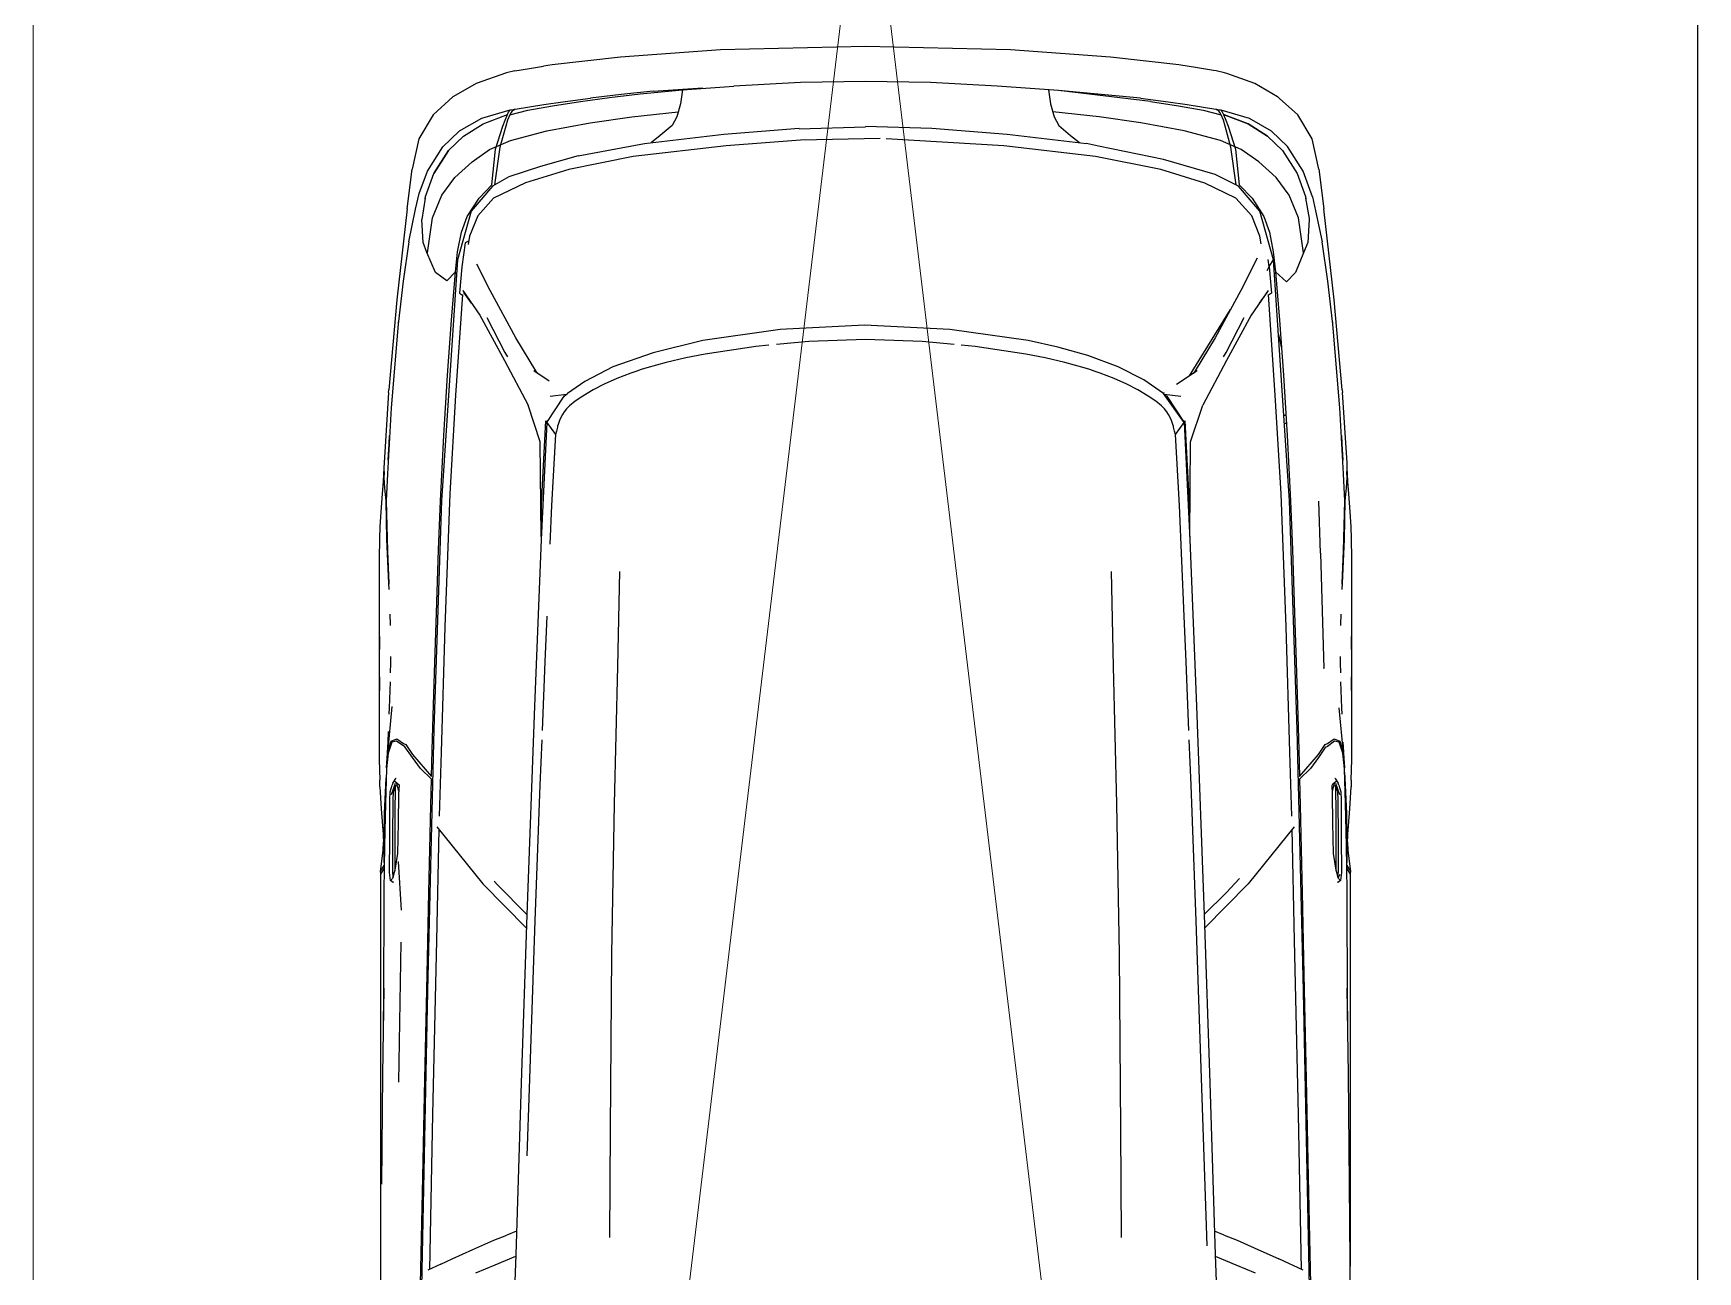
# Model space of a CAD drawing. Header units: millimetres. Extents: x 589 to 1175, y -455 to -172.
# Drawn here: x 966.138 to 969.138, y -366.125 to -363.893 of the extents above; entities that cross this region are included whole.
import ezdxf

# ---------------------------------------------------------------- set-up
doc = ezdxf.new("R2010")
doc.units = ezdxf.units.MM
for name, color, linetype in [('pohled', 4, 'Continuous'), ('stafaz', 252, 'Continuous'), ('ZARIZOVAKY', 251, 'Continuous')]:
    doc.layers.add(name, color=color, linetype=linetype)

# ---------------------------------------------------------------- blocks, each defined once
blk = doc.blocks.new('A$C489625DD')
at = {"linetype": 'Continuous'}
for p, q in [((-3.7707, 0.8116), (-3.9326, 0.797)), ((-3.7707, 0.8116), (-3.7656, 0.8121)), ((-3.6386, 0.8202), (-3.7656, 0.8121)), ((-3.6191, 0.8141), (-3.7379, 0.807)), ((-3.6881, 0.81), (-3.6733, 0.8111)), ((-3.6803, 0.8106), (-3.6807, 0.8104)), ((-3.68, 0.8105), (-3.6796, 0.8106)), ((-3.6733, 0.8111), (-3.6438, 0.8126)), ((-3.6297, 0.8205), (-3.6386, 0.8202)), ((-3.6054, 0.8217), (-3.6299, 0.8205)), ((-3.6171, 0.82), (-3.6297, 0.8205)), ((-3.5706, 0.8163), (-3.6191, 0.8141)), ((-3.6182, 0.82), (-3.6126, 0.8198)), ((-3.6126, 0.8198), (-3.5934, 0.8184)), ((-3.5832, 0.8234), (-3.6054, 0.8217)), ((-3.5934, 0.8184), (-3.5706, 0.8163)), ((-3.5506, 0.8259), (-3.5832, 0.8234)), ((-3.4805, 0.8139), (-3.5706, 0.8163)), ((-3.5705, 0.8163), (-3.5007, 0.8148)), ((-3.5232, 0.8275), (-3.5506, 0.8259)), ((-3.5024, 0.8281), (-3.5232, 0.8275)), ((-3.4658, 0.8287), (-3.5024, 0.8281)), ((-3.5007, 0.8148), (-3.4221, 0.8115)), ((-3.4215, 0.8115), (-3.4805, 0.8139)), ((-3.4168, 0.8287), (-3.4658, 0.8287)), ((-3.4221, 0.8115), (-3.4106, 0.811)), ((-3.42, 0.8114), (-3.4215, 0.8115)), ((-3.3659, 0.8287), (-3.4168, 0.8287)), ((-3.318, 0.8287), (-3.3659, 0.8287)), ((-3.2782, 0.8287), (-3.3258, 0.8285)), ((-3.2781, 0.8287), (-3.318, 0.8287)), ((-3.2285, 0.8285), (-3.2782, 0.8287)), ((-3.2316, 0.8287), (-3.2781, 0.8287)), ((-3.1971, 0.8107), (-3.244, 0.8092)), ((-3.1879, 0.8287), (-3.2316, 0.8287)), ((-3.2285, 0.8285), (-3.2285, 0.8285)), ((-3.1156, 0.814), (-3.1971, 0.8063)), ((-3.1857, 0.8112), (-3.1971, 0.8107)), ((-3.1457, 0.8287), (-3.1879, 0.8287)), ((-3.1039, 0.8287), (-3.1457, 0.8287)), ((-3.1372, 0.8073), (-3.1156, 0.814)), ((-3.1353, 0.8129), (-3.117, 0.8138)), ((-3.1156, 0.8127), (-3.1351, 0.806)), ((-3.0872, 0.8156), (-3.1156, 0.8127)), ((-3.1156, 0.814), (-3.089, 0.8155)), ((-3.0668, 0.8279), (-3.1039, 0.8287)), ((-3.025, 0.8174), (-3.0872, 0.8156)), ((-3.0808, 0.8158), (-3.0707, 0.8163)), ((-3.0707, 0.8163), (-3.0072, 0.819)), ((-3.0668, 0.8279), (-3.055, 0.8275)), ((-3.0149, 0.825), (-3.055, 0.8275)), ((-2.9753, 0.8187), (-3.025, 0.8174)), ((-2.9617, 0.8212), (-3.0149, 0.825)), ((-3.0072, 0.819), (-2.9575, 0.82)), ((-2.9159, 0.8199), (-2.9828, 0.8217)), ((-2.9466, 0.8193), (-2.9753, 0.8187)), ((-2.9552, 0.821), (-2.9661, 0.8215)), ((-2.9645, 0.8099), (-2.9002, 0.8101)), ((-2.9575, 0.82), (-2.9184, 0.8199)), ((-2.9551, 0.821), (-2.9402, 0.8219)), ((-2.911, 0.82), (-2.9466, 0.8193)), ((-2.9402, 0.8219), (-2.9024, 0.8267)), ((-2.9302, 0.8199), (-2.932, 0.8199)), ((-2.9132, 0.82), (-2.9024, 0.8267)), ((-2.8642, 0.8203), (-2.911, 0.82)), ((-2.8972, 0.8267), (-2.9079, 0.82)), ((-2.9024, 0.8267), (-2.8987, 0.8258)), ((-2.9002, 0.8101), (-2.8862, 0.8082)), ((-2.8417, 0.8267), (-2.8972, 0.8267)), ((-2.83, 0.8205), (-2.8642, 0.8203)), ((-2.7842, 0.8267), (-2.8417, 0.8267)), ((-2.7955, 0.8207), (-2.83, 0.8205)), ((-2.7354, 0.8209), (-2.7955, 0.8207)), ((-2.7151, 0.8267), (-2.7842, 0.8267)), ((-2.6894, 0.8213), (-2.7354, 0.8209)), ((-2.5085, 0.8267), (-2.7151, 0.8267)), ((-2.5363, 0.8227), (-2.6919, 0.8207)), ((-2.6119, 0.8218), (-2.6894, 0.8213)), ((-2.3383, 0.8249), (-2.5363, 0.8227)), ((-2.3287, 0.8267), (-2.5085, 0.8267)), ((-2.1297, 0.8267), (-2.3383, 0.8249)), ((-2.1905, 0.8267), (-2.3287, 0.8267)), ((-3.9326, 0.797), (-4.097, 0.7785)), ((-3.9664, 0.7858), (-4.0371, 0.7755)), ((-3.8891, 0.7945), (-3.9664, 0.7858)), ((-3.8928, 0.7941), (-3.8921, 0.7942)), ((-3.8921, 0.7942), (-3.8914, 0.7942)), ((-3.7379, 0.807), (-3.8891, 0.7945)), ((-3.3473, 0.809), (-3.366, 0.8096)), ((-3.3454, 0.809), (-3.3473, 0.809)), ((-3.2899, 0.8081), (-3.2781, 0.808)), ((-3.2781, 0.808), (-3.2604, 0.8086)), ((-3.1971, 0.8063), (-3.1971, 0.8063)), ((-3.1416, 0.7968), (-3.1372, 0.8073)), ((-3.1329, 0.7849), (-3.1416, 0.7968)), ((-3.1351, 0.806), (-3.1373, 0.7976)), ((-3.1373, 0.7976), (-3.1277, 0.7849)), ((-3.1309, 0.781), (-3.1329, 0.7849)), ((-3.113, 0.769), (-3.1309, 0.781)), ((-3.1277, 0.7849), (-3.1255, 0.7811)), ((-3.1255, 0.7811), (-3.1076, 0.7688)), ((-3.0698, 0.7987), (-3.0616, 0.804)), ((-3.0698, 0.7987), (-3.0695, 0.7983)), ((-3.0588, 0.7936), (-3.0651, 0.8008)), ((-3.0473, 0.7939), (-3.0629, 0.7983)), ((-3.0576, 0.8056), (-3.0616, 0.804)), ((-3.0612, 0.7995), (-3.0412, 0.8066)), ((-3.0576, 0.8056), (-3.0455, 0.8088)), ((-3.0528, 0.7998), (-3.0576, 0.7991)), ((-3.0412, 0.7943), (-3.0576, 0.7932)), ((-3.0471, 0.8033), (-3.0563, 0.7993)), ((-3.0091, 0.8004), (-3.0528, 0.7998)), ((-3.0504, 0.8019), (-3.0465, 0.8029)), ((-3.0465, 0.8029), (-3.0314, 0.8039)), ((-3.0455, 0.8088), (-3.0313, 0.8097)), ((-2.9899, 0.7946), (-3.0412, 0.7943)), ((-3.0314, 0.8039), (-2.9645, 0.8041)), ((-3.0313, 0.8097), (-2.9645, 0.8099)), ((-2.9482, 0.8008), (-3.0091, 0.8004)), ((-2.9343, 0.796), (-2.9899, 0.7946)), ((-2.9645, 0.8041), (-2.9002, 0.8043)), ((-2.9202, 0.8009), (-2.9482, 0.8008)), ((-2.9045, 0.8004), (-2.9343, 0.796)), ((-2.9032, 0.8008), (-2.9202, 0.8009)), ((-2.8896, 0.8046), (-2.9045, 0.8004)), ((-2.8921, 0.8039), (-2.9002, 0.8043)), ((-2.8968, 0.8073), (-2.892, 0.804)), ((-2.8862, 0.8082), (-2.8896, 0.8046)), ((-2.8862, 0.8082), (-2.8821, 0.8037)), ((-2.8839, 0.8029), (-2.8821, 0.8037)), ((-2.8821, 0.8037), (-2.8822, 0.8035)), ((-4.2232, 0.7574), (-4.266, 0.7313)), ((-4.1682, 0.7695), (-4.2232, 0.7574)), ((-4.1682, 0.7695), (-4.097, 0.7785)), ((-4.1186, 0.7579), (-4.1649, 0.7414)), ((-4.1186, 0.7579), (-4.0931, 0.7634)), ((-4.0792, 0.7523), (-4.116, 0.7458)), ((-4.0931, 0.7634), (-4.0371, 0.7755)), ((-4.0788, 0.752), (-4.0774, 0.7522)), ((-4.0774, 0.7522), (-4.0362, 0.7495)), ((-3.476, 0.7723), (-3.5697, 0.7695)), ((-3.5694, 0.7695), (-3.5697, 0.7695)), ((-3.476, 0.7723), (-3.2683, 0.7786)), ((-3.2683, 0.7786), (-3.269, 0.7785)), ((-3.0736, 0.7348), (-3.113, 0.769)), ((-3.1076, 0.7688), (-3.088, 0.7544)), ((-3.088, 0.7544), (-3.0684, 0.7348)), ((-2.1526, 0.7525), (-2.6878, 0.7415)), ((-2.528, 0.7467), (-2.3513, 0.7504)), ((-2.3513, 0.7504), (-2.1588, 0.7542)), ((-4.266, 0.7313), (-4.2958, 0.6987)), ((-4.266, 0.7313), (-4.2659, 0.7314)), ((-4.1649, 0.7414), (-4.209, 0.7132)), ((-4.2019, 0.7037), (-4.1606, 0.7304)), ((-4.1606, 0.7304), (-4.1187, 0.7453)), ((-4.1187, 0.7453), (-4.115, 0.7459)), ((-4.0362, 0.7495), (-4.0177, 0.7419)), ((-4.0177, 0.7419), (-3.9817, 0.7272)), ((-3.9817, 0.7272), (-3.9652, 0.7112)), ((-3.1584, 0.7306), (-3.5706, 0.7166)), ((-3.5704, 0.7182), (-3.482, 0.7218)), ((-3.482, 0.7218), (-3.3686, 0.7258)), ((-3.3686, 0.7258), (-3.279, 0.7286)), ((-3.279, 0.7286), (-3.2027, 0.7308)), ((-3.2027, 0.7308), (-3.1217, 0.7333)), ((-2.6878, 0.7415), (-3.1584, 0.7306)), ((-3.1217, 0.7333), (-3.0736, 0.7348)), ((-3.0019, 0.7207), (-3.1171, 0.7172)), ((-3.0684, 0.7348), (-3.0217, 0.736)), ((-3.0217, 0.736), (-2.9426, 0.7378)), ((-2.9824, 0.7247), (-2.8801, 0.6419)), ((-2.7779, 0.7258), (-2.9782, 0.7213)), ((-2.9426, 0.7378), (-2.8648, 0.7395)), ((-2.8648, 0.7395), (-2.7457, 0.7419)), ((-2.8624, 0.7395), (-2.8624, 0.7374)), ((-2.854, 0.7397), (-2.854, 0.7376)), ((-2.854, 0.7376), (-2.854, 0.7397)), ((-2.854, 0.7397), (-2.854, 0.7376)), ((-2.854, 0.7376), (-2.854, 0.7397)), ((-2.8493, 0.7398), (-2.8448, 0.7379)), ((-2.4643, 0.7326), (-2.7779, 0.7258)), ((-2.7492, 0.7418), (-2.6714, 0.7418)), ((-2.6714, 0.7418), (-2.7492, 0.7418)), ((-2.7457, 0.7419), (-2.6888, 0.7431)), ((-2.6888, 0.7431), (-2.528, 0.7467)), ((-2.1849, 0.7383), (-2.4643, 0.7326)), ((-2.1836, 0.7413), (-2.2039, 0.6974)), ((-4.2989, 0.6952), (-4.3224, 0.654)), ((-4.2982, 0.6961), (-4.2989, 0.6952)), ((-4.2958, 0.6987), (-4.2982, 0.6961)), ((-4.209, 0.7132), (-4.2367, 0.6839)), ((-4.2277, 0.6769), (-4.2019, 0.7037)), ((-4.2019, 0.7037), (-4.2277, 0.6769)), ((-4.0192, 0.6874), (-3.9829, 0.6913)), ((-3.5706, 0.7166), (-4.005, 0.6875)), ((-3.9652, 0.7112), (-3.9829, 0.6913)), ((-3.9829, 0.6913), (-3.8961, 0.6987)), ((-3.7611, 0.691), (-3.9425, 0.6785)), ((-3.8961, 0.6987), (-3.7967, 0.7056)), ((-3.854, 0.7008), (-3.8743, 0.6963)), ((-3.8474, 0.7021), (-3.854, 0.7008)), ((-3.7967, 0.7056), (-3.6884, 0.7121)), ((-3.5832, 0.7014), (-3.7611, 0.691)), ((-3.7244, 0.7063), (-3.7245, 0.71)), ((-3.7245, 0.71), (-3.7244, 0.7063)), ((-3.7106, 0.7072), (-3.7106, 0.7108)), ((-3.6884, 0.7121), (-3.5704, 0.7182)), ((-3.3433, 0.7105), (-3.5832, 0.7014)), ((-3.1171, 0.7172), (-3.3433, 0.7105)), ((-2.2238, 0.6528), (-2.2039, 0.6974)), ((-4.2367, 0.6839), (-4.2596, 0.6445)), ((-4.2498, 0.6418), (-4.2277, 0.6769)), ((-4.2277, 0.6769), (-4.2498, 0.6418)), ((-4.0928, 0.6633), (-4.1376, 0.6247)), ((-4.1159, 0.649), (-4.083, 0.6703)), ((-4.005, 0.6875), (-4.0928, 0.6633)), ((-4.0474, 0.6631), (-4.084, 0.6484)), ((-4.083, 0.6703), (-4.0546, 0.6806)), ((-4.0546, 0.6806), (-4.0192, 0.6874)), ((-4.0339, 0.6655), (-4.0474, 0.6631)), ((-3.9924, 0.6798), (-4.0053, 0.6781)), ((-4.005, 0.6875), (-4.0048, 0.6874)), ((-3.9925, 0.6797), (-4.005, 0.6875)), ((-3.9924, 0.6798), (-3.9447, 0.6843)), ((-3.9856, 0.6765), (-3.9924, 0.6798)), ((-3.9494, 0.6783), (-3.905, 0.6475)), ((-3.9265, 0.6625), (-3.9458, 0.6765)), ((-3.9447, 0.6843), (-3.941, 0.6786)), ((-4.3224, 0.654), (-4.3409, 0.6037)), ((-4.2596, 0.6445), (-4.2748, 0.5934)), ((-4.2666, 0.5975), (-4.2498, 0.6418)), ((-4.2498, 0.6418), (-4.2666, 0.5975)), ((-4.1399, 0.626), (-4.1159, 0.649)), ((-4.084, 0.6484), (-4.1161, 0.6199)), ((-4.0078, 0.6581), (-3.9494, 0.6288)), ((-3.905, 0.6475), (-3.8232, 0.6028)), ((-3.8379, 0.6022), (-3.901, 0.6351)), ((-2.8, 0.5636), (-2.8801, 0.6419)), ((-2.2376, 0.622), (-2.2238, 0.6528)), ((-2.1778, 0.6553), (-2.1927, 0.6206)), ((-4.3409, 0.6037), (-4.342, 0.5995)), ((-4.2666, 0.5975), (-4.2567, 0.6016)), ((-4.2567, 0.6016), (-4.2457, 0.606)), ((-4.2457, 0.6008), (-4.2566, 0.5974)), ((-4.2457, 0.606), (-4.2041, 0.6193)), ((-4.2079, 0.6111), (-4.2457, 0.6008)), ((-4.14, 0.6207), (-4.2079, 0.6111)), ((-4.2041, 0.6193), (-4.1399, 0.626)), ((-4.1376, 0.6247), (-4.1589, 0.5825)), ((-4.1161, 0.6199), (-4.1432, 0.5639)), ((-3.9494, 0.6288), (-3.8644, 0.5824)), ((-3.8032, 0.541), (-3.9155, 0.6103)), ((-3.8298, 0.5975), (-3.8379, 0.6022)), ((-3.8232, 0.6028), (-3.7431, 0.5602)), ((-2.8637, 0.6023), (-2.8896, 0.6263)), ((-2.8249, 0.5627), (-2.8637, 0.6023)), ((-2.2463, 0.5986), (-2.2376, 0.622)), ((-2.1927, 0.6206), (-2.2081, 0.5829)), ((-4.3462, 0.5795), (-4.351, 0.5509)), ((-4.3454, 0.5843), (-4.3462, 0.5795)), ((-4.342, 0.5995), (-4.3454, 0.5843)), ((-4.342, 0.5995), (-4.342, 0.5995)), ((-4.285, 0.5318), (-4.2766, 0.5838)), ((-4.2766, 0.5839), (-4.2752, 0.5915)), ((-4.2748, 0.5863), (-4.2766, 0.5838)), ((-4.2752, 0.5915), (-4.2748, 0.5934)), ((-4.2748, 0.5934), (-4.2716, 0.5952)), ((-4.2732, 0.589), (-4.2748, 0.5863)), ((-4.2744, 0.5611), (-4.2661, 0.5931)), ((-4.2703, 0.5907), (-4.2732, 0.589)), ((-4.2716, 0.5952), (-4.2666, 0.5975)), ((-4.2661, 0.5931), (-4.2703, 0.5907)), ((-4.2566, 0.5974), (-4.2661, 0.5931)), ((-4.1589, 0.5825), (-4.1859, 0.4894)), ((-3.8644, 0.5824), (-3.8046, 0.5463)), ((-2.8238, 0.5628), (-2.5211, 0.5731)), ((-2.5211, 0.5731), (-2.2111, 0.5828)), ((-2.2465, 0.5986), (-2.2535, 0.5815)), ((-2.2111, 0.5828), (-2.0576, 0.5878)), ((-4.351, 0.5509), (-4.3563, 0.5168)), ((-4.2826, 0.5166), (-4.2744, 0.5611)), ((-4.1432, 0.5639), (-4.1676, 0.4845)), ((-3.8047, 0.5501), (-3.7798, 0.5126)), ((-3.8046, 0.5463), (-3.7998, 0.5427)), ((-3.7955, 0.5362), (-3.8032, 0.541)), ((-3.6765, 0.5384), (-3.7431, 0.5602)), ((-3.5008, 0.537), (-3.1999, 0.549)), ((-3.1999, 0.549), (-2.8238, 0.5628)), ((-2.8131, 0.5481), (-3.0577, 0.5391)), ((-2.2461, 0.5677), (-2.8131, 0.5481)), ((-2.2272, 0.5683), (-2.2461, 0.5677)), ((-4.3563, 0.5168), (-4.3703, 0.3939)), ((-4.2905, 0.4658), (-4.2826, 0.5166)), ((-4.2895, 0.4981), (-4.285, 0.5318)), ((-3.7113, 0.5265), (-3.7641, 0.4894)), ((-3.7625, 0.4905), (-3.7589, 0.5208)), ((-3.7592, 0.4953), (-3.7113, 0.5267)), ((-3.7589, 0.5208), (-3.7589, 0.5208)), ((-3.718, 0.5223), (-3.7177, 0.522)), ((-3.5642, 0.5363), (-3.7147, 0.5287)), ((-3.7147, 0.5287), (-3.7147, 0.5284)), ((-3.7147, 0.5244), (-3.7147, 0.5242)), ((-3.7113, 0.5267), (-3.7145, 0.5287)), ((-3.7114, 0.5266), (-3.7115, 0.5264)), ((-3.7114, 0.5266), (-3.7113, 0.5266)), ((-3.6897, 0.5108), (-3.7114, 0.5266)), ((-3.7113, 0.5266), (-3.5008, 0.537)), ((-3.7113, 0.5267), (-3.7113, 0.5266)), ((-3.7113, 0.5266), (-3.7113, 0.5265)), ((-3.6899, 0.5108), (-3.7113, 0.5265)), ((-3.7081, 0.529), (-3.7045, 0.527)), ((-3.7033, 0.5206), (-3.7032, 0.5206)), ((-3.6897, 0.5108), (-3.6962, 0.5095)), ((-3.5618, 0.5183), (-3.6897, 0.5108)), ((-3.506, 0.5368), (-3.6769, 0.5384)), ((-3.5071, 0.5367), (-3.5642, 0.5363)), ((-3.3622, 0.5269), (-3.5618, 0.5183)), ((-3.2799, 0.5304), (-3.3622, 0.5269)), ((-3.1562, 0.5352), (-3.2799, 0.5304)), ((-3.0577, 0.5391), (-3.1393, 0.5359)), ((-4.296, 0.4482), (-4.2895, 0.4981)), ((-4.1859, 0.4894), (-4.2097, 0.3725)), ((-4.1676, 0.4845), (-4.191, 0.3667)), ((-3.7641, 0.4894), (-3.7883, 0.4537)), ((-3.765, 0.4905), (-3.7642, 0.4893)), ((-3.7609, 0.4917), (-3.7592, 0.4953)), ((-3.7609, 0.4918), (-3.7609, 0.4917)), ((-3.7415, 0.4857), (-3.7498, 0.4756)), ((-3.7467, 0.5016), (-3.7443, 0.5046)), ((-3.7443, 0.5046), (-3.7446, 0.5048)), ((-3.736, 0.4913), (-3.7415, 0.4857)), ((-3.7308, 0.4955), (-3.736, 0.4913)), ((-3.7259, 0.4987), (-3.7308, 0.4955)), ((-3.7206, 0.5014), (-3.7259, 0.4987)), ((-3.7152, 0.5037), (-3.7206, 0.5014)), ((-3.7095, 0.5059), (-3.7152, 0.5037)), ((-3.7082, 0.5063), (-3.7095, 0.5059)), ((-3.7048, 0.5072), (-3.7082, 0.5063)), ((-3.704, 0.5075), (-3.7048, 0.5072)), ((-3.7033, 0.5077), (-3.704, 0.5075)), ((-3.6962, 0.5095), (-3.7033, 0.5077)), ((-4.2905, 0.4658), (-4.3099, 0.3001)), ((-3.7883, 0.4537), (-3.812, 0.4075)), ((-3.7593, 0.4617), (-3.7705, 0.4434)), ((-3.7498, 0.4756), (-3.7593, 0.4617)), ((-3.7809, 0.4235), (-3.791, 0.4007)), ((-3.7705, 0.4434), (-3.7809, 0.4235)), ((-4.3703, 0.3939), (-4.3832, 0.2137)), ((-3.812, 0.4075), (-3.8322, 0.3529)), ((-3.791, 0.4007), (-3.8005, 0.3754)), ((-3.4429, 0.3953), (-3.2715, 0.3988)), ((-3.2715, 0.3988), (-3.0239, 0.4045)), ((-3.0239, 0.4045), (-2.753, 0.4095)), ((-2.753, 0.4095), (-2.4378, 0.4119)), ((-2.4378, 0.4119), (-2.2424, 0.4133)), ((-4.2097, 0.3725), (-4.2148, 0.3507)), ((-4.191, 0.3667), (-4.2106, 0.2016)), ((-3.8037, 0.366), (-3.8069, 0.3564)), ((-3.8005, 0.3754), (-3.8037, 0.366)), ((-4.2315, 0.2075), (-4.2148, 0.3507)), ((-3.8322, 0.3529), (-3.8476, 0.2992)), ((-3.8099, 0.3467), (-3.8198, 0.3117)), ((-3.8069, 0.3564), (-3.8099, 0.3467)), ((-4.3099, 0.3001), (-4.3179, 0.1894)), ((-3.8198, 0.3117), (-3.8282, 0.2762)), ((-3.8476, 0.2992), (-3.8592, 0.2456)), ((-3.8282, 0.2762), (-3.835, 0.2413)), ((-3.8592, 0.2456), (-3.8793, 0.1045)), ((-3.835, 0.2413), (-3.8485, 0.1501)), ((-4.3832, 0.2137), (-4.3896, -0.0477)), ((-4.3179, 0.1894), (-4.3242, 0.0696)), ((-4.242, 0.0721), (-4.2315, 0.2075)), ((-4.2106, 0.2016), (-4.223, -0.0105)), ((-3.8485, 0.1501), (-3.851, 0.1245)), ((-3.8793, 0.1045), (-3.8872, -0.0494)), ((-3.8522, 0.1122), (-3.8577, 0.0544)), ((-4.3242, 0.0696), (-4.3265, -0.0477)), ((-4.2458, -0.0477), (-4.242, 0.0721)), ((-3.8577, 0.0544), (-3.8611, -0.0477)), ((-4.2236, -0.0215), (-4.2208, -0.1651)), ((-4.3896, -0.0477), (-4.3832, -0.3091)), ((-4.3265, -0.0477), (-4.3242, -0.165)), ((-4.2442, -0.0477), (-4.2404, -0.1673)), ((-3.8872, -0.0494), (-3.8793, -0.2016)), ((-3.8611, -0.0477), (-3.8577, -0.1498)), ((-3.8577, -0.1498), (-3.8521, -0.2084)), ((-4.3242, -0.165), (-4.3179, -0.2848)), ((-4.2315, -0.3029), (-4.242, -0.1675)), ((-4.2208, -0.1651), (-4.2106, -0.2991)), ((-3.8793, -0.2016), (-3.8592, -0.3411)), ((-3.8508, -0.2217), (-3.8485, -0.2455)), ((-3.8485, -0.2455), (-3.835, -0.3367)), ((-4.3112, -0.3773), (-4.3179, -0.2848)), ((-4.2106, -0.2991), (-4.1908, -0.4662)), ((-4.3832, -0.3091), (-4.3703, -0.4893)), ((-4.2148, -0.4461), (-4.2315, -0.3029)), ((-4.309, -0.4306), (-4.3147, -0.3406)), ((-3.8592, -0.3411), (-3.8373, -0.4306)), ((-3.835, -0.3367), (-3.8282, -0.3716)), ((-4.3039, -0.454), (-4.3112, -0.3773)), ((-3.8282, -0.3716), (-3.8198, -0.4071)), ((-3.8198, -0.4071), (-3.8099, -0.4421)), ((-4.309, -0.4306), (-4.3028, -0.4878)), ((-4.1921, -0.5657), (-4.2148, -0.4461)), ((-3.8373, -0.4306), (-3.812, -0.503)), ((-3.8099, -0.4421), (-3.8069, -0.4518)), ((-4.2975, -0.5094), (-4.3039, -0.454)), ((-4.1908, -0.4662), (-4.1677, -0.5824)), ((-3.8069, -0.4518), (-3.8037, -0.4614)), ((-3.8037, -0.4614), (-3.8005, -0.4708)), ((-3.8005, -0.4708), (-3.791, -0.496)), ((-4.3703, -0.4893), (-4.3563, -0.6122)), ((-4.3028, -0.4878), (-4.296, -0.5435)), ((-4.2905, -0.5612), (-4.2975, -0.5094)), ((-3.812, -0.503), (-3.7857, -0.5535)), ((-3.791, -0.496), (-3.7809, -0.5189)), ((-3.2715, -0.4942), (-3.4429, -0.4907)), ((-3.0239, -0.4999), (-3.2715, -0.4942)), ((-2.753, -0.5049), (-3.0239, -0.4999)), ((-2.4378, -0.5073), (-2.753, -0.5049)), ((-2.2424, -0.5086), (-2.4378, -0.5073)), ((-3.7809, -0.5189), (-3.7705, -0.5388)), ((-3.7705, -0.5388), (-3.7593, -0.5571)), ((-4.2895, -0.5935), (-4.296, -0.5435)), ((-4.2826, -0.612), (-4.2905, -0.5612)), ((-4.1921, -0.5657), (-4.1733, -0.6332)), ((-3.7857, -0.5535), (-3.7641, -0.585)), ((-3.7593, -0.5571), (-3.7498, -0.5709)), ((-4.285, -0.6272), (-4.2895, -0.5935)), ((-4.1677, -0.5824), (-4.1438, -0.6608)), ((-3.7592, -0.5906), (-3.7641, -0.585)), ((-3.7589, -0.6162), (-3.7624, -0.5869)), ((-3.7113, -0.622), (-3.7592, -0.5906)), ((-3.7498, -0.5709), (-3.7415, -0.5811)), ((-3.7415, -0.5811), (-3.736, -0.5866)), ((-3.736, -0.5866), (-3.7308, -0.5909)), ((-3.7308, -0.5909), (-3.7259, -0.5941)), ((-3.7259, -0.5941), (-3.7206, -0.5968)), ((-3.7206, -0.5968), (-3.7152, -0.5991)), ((-3.7152, -0.5991), (-3.7095, -0.6013)), ((-4.3563, -0.6122), (-4.3538, -0.6282)), ((-4.3498, -0.6531), (-4.3538, -0.6282)), ((-4.2766, -0.6791), (-4.285, -0.6272)), ((-4.2744, -0.6565), (-4.2826, -0.612)), ((-3.7862, -0.6177), (-3.8047, -0.6454)), ((-3.718, -0.6176), (-3.7178, -0.6175)), ((-3.7147, -0.6198), (-3.7147, -0.6197)), ((-3.5642, -0.6317), (-3.7147, -0.6241)), ((-3.7145, -0.6241), (-3.7113, -0.622)), ((-3.7113, -0.622), (-3.6897, -0.6062)), ((-3.7113, -0.622), (-3.5008, -0.6324)), ((-3.7113, -0.622), (-3.7113, -0.622)), ((-3.7095, -0.6013), (-3.7082, -0.6017)), ((-3.7082, -0.6017), (-3.7048, -0.6026)), ((-3.7048, -0.6026), (-3.704, -0.6028)), ((-3.704, -0.6028), (-3.7033, -0.603)), ((-3.7033, -0.603), (-3.6962, -0.6049)), ((-3.6962, -0.6049), (-3.6897, -0.6062)), ((-3.6897, -0.6062), (-3.6905, -0.6068)), ((-3.6897, -0.6062), (-3.5618, -0.6137)), ((-3.5618, -0.6137), (-3.4924, -0.6167)), ((-3.3622, -0.6223), (-3.2799, -0.6258)), ((-3.2799, -0.6258), (-3.1562, -0.6306)), ((-4.3454, -0.6795), (-4.3498, -0.6531)), ((-4.2661, -0.6885), (-4.2744, -0.6565)), ((-4.1733, -0.6332), (-4.1545, -0.6904)), ((-3.8046, -0.6417), (-3.8644, -0.6778)), ((-3.8232, -0.6982), (-3.7431, -0.6556)), ((-3.7998, -0.6381), (-3.8046, -0.6417)), ((-3.6765, -0.6338), (-3.7431, -0.6556)), ((-3.506, -0.6322), (-3.6769, -0.6338)), ((-3.5071, -0.6321), (-3.5642, -0.6317)), ((-3.5008, -0.6324), (-3.1999, -0.6444)), ((-3.1999, -0.6444), (-2.8238, -0.6582)), ((-3.1393, -0.6313), (-3.0577, -0.6344)), ((-3.0577, -0.6344), (-2.8131, -0.6435)), ((-2.8, -0.659), (-2.8801, -0.7373)), ((-2.8781, -0.711), (-2.8249, -0.6581)), ((-2.8238, -0.6582), (-2.5211, -0.6685)), ((-2.8131, -0.6435), (-2.5111, -0.654)), ((-2.8001, -0.659), (-2.8, -0.659)), ((-2.5111, -0.654), (-2.3897, -0.6582)), ((-4.3454, -0.6795), (-4.342, -0.6948)), ((-4.2766, -0.6791), (-4.2748, -0.6817)), ((-4.2752, -0.6869), (-4.2766, -0.6792)), ((-4.2748, -0.6887), (-4.2752, -0.6869)), ((-4.2748, -0.6817), (-4.2732, -0.6843)), ((-4.2736, -0.6895), (-4.2748, -0.6887)), ((-4.2748, -0.6887), (-4.2596, -0.7399)), ((-4.2709, -0.6909), (-4.2736, -0.6895)), ((-4.2732, -0.6843), (-4.2703, -0.6861)), ((-4.2703, -0.6861), (-4.2661, -0.6885)), ((-4.2661, -0.6885), (-4.2566, -0.6928)), ((-4.1438, -0.6608), (-4.1161, -0.7182)), ((-3.8644, -0.6778), (-3.9494, -0.7242)), ((-2.5211, -0.6685), (-2.2111, -0.6782)), ((-2.2535, -0.6769), (-2.2465, -0.694)), ((-2.2111, -0.6782), (-2.0576, -0.6832)), ((-2.2081, -0.6783), (-2.1927, -0.716)), ((-4.342, -0.6948), (-4.3224, -0.7493)), ((-4.2666, -0.6928), (-4.2709, -0.6909)), ((-4.2498, -0.7371), (-4.2666, -0.6928)), ((-4.2567, -0.697), (-4.2666, -0.6928)), ((-4.2457, -0.7014), (-4.2567, -0.697)), ((-4.2566, -0.6928), (-4.2457, -0.6962)), ((-4.2457, -0.6962), (-4.2079, -0.7065)), ((-4.2041, -0.7147), (-4.2457, -0.7014)), ((-4.2079, -0.7065), (-4.14, -0.7161)), ((-4.1399, -0.7214), (-4.2041, -0.7147)), ((-4.1545, -0.6904), (-4.1376, -0.7201)), ((-4.1161, -0.7182), (-4.084, -0.7467)), ((-3.905, -0.7429), (-3.8232, -0.6982)), ((-3.901, -0.7305), (-3.8379, -0.6976)), ((-3.8379, -0.6976), (-3.8298, -0.6929)), ((-2.885, -0.7171), (-2.8781, -0.711)), ((-2.2376, -0.7173), (-2.2463, -0.694)), ((-2.2205, -0.7556), (-2.2376, -0.7173)), ((-2.1927, -0.716), (-2.1778, -0.7507)), ((-4.3224, -0.7493), (-4.299, -0.7905)), ((-4.2596, -0.7399), (-4.2366, -0.7803)), ((-4.2277, -0.7723), (-4.2498, -0.7371)), ((-4.1159, -0.7443), (-4.1399, -0.7214)), ((-4.1376, -0.7201), (-4.0928, -0.7587)), ((-4.083, -0.7656), (-4.1159, -0.7443)), ((-4.084, -0.7467), (-4.0474, -0.7614)), ((-3.9494, -0.7242), (-3.9972, -0.7482)), ((-3.9494, -0.7737), (-3.905, -0.7429)), ((-2.9824, -0.8201), (-2.8801, -0.7373)), ((-4.2019, -0.7991), (-4.2277, -0.7723)), ((-4.2277, -0.7723), (-4.2019, -0.7991)), ((-4.0928, -0.7587), (-4.005, -0.7829)), ((-4.0546, -0.776), (-4.083, -0.7656)), ((-4.0192, -0.7828), (-4.0546, -0.776)), ((-4.0474, -0.7614), (-4.0325, -0.764)), ((-4.0384, -0.763), (-4.0355, -0.7694)), ((-4.0355, -0.7694), (-3.9924, -0.7751)), ((-3.9924, -0.7751), (-3.9447, -0.7797)), ((-3.9494, -0.7737), (-3.9494, -0.7737)), ((-3.9265, -0.7579), (-3.9458, -0.7719)), ((-3.9447, -0.7797), (-3.941, -0.774)), ((-3.9425, -0.7739), (-3.7611, -0.7864)), ((-2.2039, -0.7928), (-2.2205, -0.7556)), ((-4.299, -0.7905), (-4.2985, -0.7912)), ((-4.2985, -0.7912), (-4.266, -0.8267)), ((-4.2085, -0.8096), (-4.2366, -0.7803)), ((-4.1646, -0.8373), (-4.2085, -0.8096)), ((-4.1606, -0.8257), (-4.2019, -0.7991)), ((-4.2019, -0.7991), (-4.1606, -0.8257)), ((-3.9829, -0.7867), (-4.0192, -0.7828)), ((-4.005, -0.7829), (-3.5706, -0.812)), ((-3.9829, -0.7867), (-3.9669, -0.8025)), ((-3.8961, -0.7941), (-3.9829, -0.7867)), ((-3.9669, -0.8025), (-3.9733, -0.8112)), ((-3.7967, -0.801), (-3.8961, -0.7941)), ((-3.6884, -0.8075), (-3.7967, -0.801)), ((-3.7611, -0.7864), (-3.5832, -0.7968)), ((-3.5704, -0.8136), (-3.6884, -0.8075)), ((-3.5832, -0.7968), (-3.3433, -0.8059)), ((-3.3433, -0.8059), (-3.1171, -0.8126)), ((-2.194, -0.8132), (-2.2039, -0.7928)), ((-4.266, -0.8267), (-4.2232, -0.8527)), ((-4.1244, -0.8519), (-4.1646, -0.8373)), ((-4.1187, -0.8407), (-4.1606, -0.8257)), ((-4.018, -0.8386), (-4.0363, -0.845)), ((-3.9817, -0.8226), (-4.018, -0.8386)), ((-3.9733, -0.8112), (-3.9817, -0.8226)), ((-3.5706, -0.812), (-3.1587, -0.826)), ((-3.482, -0.8172), (-3.5704, -0.8136)), ((-3.3686, -0.8212), (-3.482, -0.8172)), ((-3.279, -0.824), (-3.3686, -0.8212)), ((-3.2027, -0.8262), (-3.279, -0.824)), ((-3.1217, -0.8287), (-3.2027, -0.8262)), ((-3.1587, -0.826), (-2.6878, -0.8369)), ((-3.0736, -0.8302), (-3.1217, -0.8287)), ((-3.1171, -0.8126), (-3.0019, -0.816)), ((-3.113, -0.8644), (-3.0736, -0.8302)), ((-3.0684, -0.8302), (-3.088, -0.8498)), ((-3.0217, -0.8314), (-3.0684, -0.8302)), ((-2.9426, -0.8332), (-3.0217, -0.8314)), ((-2.9782, -0.8166), (-2.7779, -0.8211)), ((-2.8648, -0.8348), (-2.9426, -0.8332)), ((-2.7457, -0.8373), (-2.8648, -0.8348)), ((-2.8624, -0.8328), (-2.8624, -0.8349)), ((-2.854, -0.833), (-2.854, -0.8351)), ((-2.854, -0.8351), (-2.854, -0.833)), ((-2.854, -0.833), (-2.854, -0.8351)), ((-2.854, -0.8351), (-2.854, -0.833)), ((-2.8448, -0.8332), (-2.8493, -0.8352)), ((-2.7779, -0.8211), (-2.4643, -0.828)), ((-2.6713, -0.8372), (-2.7492, -0.8372)), ((-2.7492, -0.8372), (-2.6713, -0.8372)), ((-2.6888, -0.8385), (-2.7457, -0.8373)), ((-2.528, -0.842), (-2.6888, -0.8385)), ((-2.6878, -0.8369), (-2.1526, -0.8479)), ((-2.4643, -0.828), (-2.1849, -0.8337)), ((-2.1944, -0.8133), (-2.1836, -0.8366)), ((-4.2232, -0.8527), (-4.1682, -0.8649)), ((-4.097, -0.8739), (-4.1682, -0.8649)), ((-4.0964, -0.8588), (-4.1244, -0.8519)), ((-4.115, -0.8413), (-4.1187, -0.8407)), ((-4.116, -0.8412), (-4.0774, -0.8476)), ((-4.0371, -0.8709), (-4.0964, -0.8588)), ((-4.0363, -0.845), (-4.0774, -0.8476)), ((-3.1309, -0.8763), (-3.113, -0.8644)), ((-3.1076, -0.8642), (-3.1266, -0.8783)), ((-3.088, -0.8498), (-3.1076, -0.8642)), ((-2.3513, -0.8458), (-2.528, -0.842)), ((-2.1588, -0.8495), (-2.3513, -0.8458)), ((-4.097, -0.8739), (-3.9326, -0.8924)), ((-4.0371, -0.8709), (-3.9664, -0.8812)), ((-3.9664, -0.8812), (-3.8891, -0.8898)), ((-3.9326, -0.8924), (-3.7707, -0.907)), ((-3.8921, -0.8895), (-3.8931, -0.8894)), ((-3.8911, -0.8896), (-3.8921, -0.8895)), ((-3.8891, -0.8898), (-3.7379, -0.9024)), ((-3.1416, -0.8922), (-3.1329, -0.8803)), ((-3.1372, -0.9027), (-3.1416, -0.8922)), ((-3.1266, -0.8783), (-3.1373, -0.8929)), ((-3.1373, -0.8929), (-3.1351, -0.9014)), ((-3.1329, -0.8803), (-3.1309, -0.8763)), ((-3.0695, -0.8937), (-3.0698, -0.8941)), ((-3.0616, -0.8994), (-3.0698, -0.8941)), ((-3.0651, -0.8962), (-3.0584, -0.8885)), ((-3.0629, -0.8937), (-3.0474, -0.8893)), ((-3.0616, -0.8994), (-3.0576, -0.901)), ((-3.0412, -0.902), (-3.0615, -0.8946)), ((-3.0585, -0.8885), (-3.0584, -0.8885)), ((-3.0584, -0.8885), (-3.0581, -0.8884)), ((-3.0584, -0.8885), (-3.0412, -0.8897)), ((-3.0576, -0.8945), (-3.0528, -0.8952)), ((-3.0563, -0.8947), (-3.0465, -0.8983)), ((-3.0528, -0.8952), (-3.0091, -0.8958)), ((-3.0314, -0.8993), (-3.0465, -0.8983)), ((-3.0314, -0.8993), (-3.0465, -0.8983)), ((-3.0412, -0.8897), (-2.9899, -0.89)), ((-2.9645, -0.8995), (-3.0314, -0.8993)), ((-2.9645, -0.8995), (-3.0314, -0.8993)), ((-3.0091, -0.8958), (-2.9482, -0.8962)), ((-2.9899, -0.89), (-2.9343, -0.8913)), ((-2.9002, -0.8997), (-2.9645, -0.8995)), ((-2.9002, -0.8997), (-2.9645, -0.8995)), ((-2.9482, -0.8962), (-2.9202, -0.8963)), ((-2.9343, -0.8913), (-2.9045, -0.8958)), ((-2.9202, -0.8898), (-2.8324, -0.8844)), ((-2.9202, -0.8963), (-2.9032, -0.8962)), ((-2.9045, -0.8958), (-2.8896, -0.9)), ((-2.8929, -0.8991), (-2.9002, -0.8997)), ((-2.9002, -0.8997), (-2.8921, -0.8993)), ((-2.8821, -0.8991), (-2.8862, -0.9036)), ((-2.8821, -0.8991), (-2.8839, -0.8983)), ((-2.8822, -0.8988), (-2.8821, -0.8991)), ((-2.775, -0.8852), (-2.5226, -0.8895)), ((-3.7656, -0.9075), (-3.7707, -0.907)), ((-3.7656, -0.9075), (-3.6386, -0.9155)), ((-3.7379, -0.9024), (-3.6191, -0.9095)), ((-3.6733, -0.9065), (-3.6881, -0.9054)), ((-3.6807, -0.9058), (-3.6803, -0.906)), ((-3.6795, -0.906), (-3.68, -0.9058)), ((-3.6438, -0.908), (-3.6733, -0.9065)), ((-3.6386, -0.9155), (-3.6297, -0.9159)), ((-3.6299, -0.9159), (-3.6054, -0.9171)), ((-3.6297, -0.9159), (-3.6171, -0.9154)), ((-3.6191, -0.9095), (-3.5706, -0.9117)), ((-3.6126, -0.9152), (-3.6182, -0.9154)), ((-3.5934, -0.9138), (-3.6126, -0.9152)), ((-3.6054, -0.9171), (-3.5832, -0.9188)), ((-3.5706, -0.9117), (-3.5934, -0.9138)), ((-3.5832, -0.9188), (-3.5506, -0.9213)), ((-3.5706, -0.9117), (-3.4805, -0.9093)), ((-3.5007, -0.9102), (-3.5705, -0.9117)), ((-3.5506, -0.9213), (-3.5232, -0.9229)), ((-3.5232, -0.9229), (-3.5024, -0.9235)), ((-3.5024, -0.9235), (-3.4658, -0.9241)), ((-3.4221, -0.9069), (-3.5007, -0.9102)), ((-3.4805, -0.9093), (-3.4215, -0.9068)), ((-3.4658, -0.9241), (-3.4168, -0.9241)), ((-3.4106, -0.9064), (-3.4221, -0.9069)), ((-3.4215, -0.9068), (-3.42, -0.9068)), ((-3.4168, -0.9241), (-3.3659, -0.9241)), ((-3.366, -0.905), (-3.3473, -0.9044)), ((-3.3659, -0.9241), (-3.318, -0.9241)), ((-3.3473, -0.9044), (-3.3454, -0.9044)), ((-3.3258, -0.9239), (-3.2782, -0.9241)), ((-3.318, -0.9241), (-3.2781, -0.9241)), ((-3.2781, -0.9034), (-3.2899, -0.9035)), ((-3.2782, -0.9241), (-3.2285, -0.9239)), ((-3.2602, -0.9039), (-3.2781, -0.9034)), ((-3.2781, -0.9241), (-3.2316, -0.9241)), ((-3.244, -0.9045), (-3.1971, -0.9061)), ((-3.2316, -0.9241), (-3.1879, -0.9241)), ((-3.2285, -0.9239), (-3.2285, -0.9239)), ((-3.1996, -0.9012), (-3.1156, -0.9094)), ((-3.1996, -0.9012), (-3.1996, -0.9012)), ((-3.1971, -0.9061), (-3.1856, -0.9066)), ((-3.1879, -0.9241), (-3.1457, -0.9241)), ((-3.1353, -0.9083), (-3.1547, -0.9075)), ((-3.1457, -0.9241), (-3.1039, -0.9241)), ((-3.1156, -0.9094), (-3.1372, -0.9027)), ((-3.1169, -0.9092), (-3.1353, -0.9083)), ((-3.1351, -0.9014), (-3.1156, -0.9081)), ((-3.1156, -0.9081), (-3.0872, -0.911)), ((-3.089, -0.9108), (-3.1156, -0.9094)), ((-3.1039, -0.9241), (-3.0668, -0.9233)), ((-3.0872, -0.911), (-3.025, -0.9128)), ((-3.0072, -0.9144), (-3.0707, -0.9117)), ((-3.055, -0.9229), (-3.0668, -0.9233)), ((-3.0455, -0.9042), (-3.0576, -0.901)), ((-3.055, -0.9229), (-3.0149, -0.9204)), ((-3.0313, -0.9051), (-3.0455, -0.9042)), ((-2.9645, -0.9053), (-3.0313, -0.9051)), ((-3.025, -0.9128), (-2.9753, -0.9141)), ((-3.0149, -0.9204), (-2.9617, -0.9165)), ((-2.9575, -0.9154), (-3.0072, -0.9144)), ((-2.9753, -0.9141), (-2.9466, -0.9147)), ((-2.9659, -0.9169), (-2.9555, -0.9164)), ((-2.9002, -0.9055), (-2.9645, -0.9053)), ((-2.9641, -0.9152), (-2.9527, -0.9152)), ((-2.9183, -0.9153), (-2.9575, -0.9154)), ((-2.9402, -0.9173), (-2.955, -0.9164)), ((-2.9527, -0.9152), (-2.9302, -0.9152)), ((-2.9466, -0.9147), (-2.911, -0.9154)), ((-2.9024, -0.9221), (-2.9402, -0.9173)), ((-2.932, -0.9153), (-2.9302, -0.9152)), ((-2.9302, -0.9152), (-2.919, -0.9152)), ((-2.9024, -0.9221), (-2.9132, -0.9154)), ((-2.911, -0.9154), (-2.8642, -0.9157)), ((-2.9079, -0.9154), (-2.8972, -0.9221)), ((-2.8987, -0.9211), (-2.9024, -0.9221)), ((-2.8862, -0.9036), (-2.9002, -0.9055)), ((-2.8972, -0.9221), (-2.8417, -0.9221)), ((-2.8896, -0.9), (-2.8862, -0.9036)), ((-2.8642, -0.9157), (-2.83, -0.9159)), ((-2.8417, -0.9221), (-2.7842, -0.9221)), ((-2.83, -0.9159), (-2.7955, -0.9161)), ((-2.7955, -0.9161), (-2.7371, -0.9163)), ((-2.7842, -0.9221), (-2.7165, -0.9221)), ((-2.7371, -0.9163), (-2.6894, -0.9167)), ((-2.7165, -0.9221), (-2.5085, -0.9221)), ((-2.6919, -0.9161), (-2.5363, -0.9181)), ((-2.6894, -0.9167), (-2.6112, -0.9171)), ((-2.5363, -0.9181), (-2.3383, -0.9203)), ((-2.5085, -0.9221), (-2.3287, -0.9221)), ((-2.3287, -0.9221), (-2.1905, -0.9221)), ((-2.1905, -0.9221), (-2.1311, -0.922))]:
    blk.add_line(p, q, dxfattribs=at)
at = {"linetype": 'Continuous', "flags": 128}
for points in [[(-4.0177, 0.7419), (-4.0804, 0.7326), (-4.1215, 0.7158), (-4.1533, 0.6924), (-4.1814, 0.6615), (-4.2038, 0.6297), (-4.2197, 0.5923), (-4.2375, 0.5269), (-4.2515, 0.4484), (-4.2628, 0.3736), (-4.2715, 0.2898)], [(-4.296, 0.4482), (-4.3099, 0.3001)], [(-4.3112, 0.2819), (-4.2861, 0.2857), (-4.2628, 0.2922), (-4.2469, 0.3006), (-4.2291, 0.3221), (-4.2163, 0.338)], [(-4.3112, -0.3773), (-4.2861, -0.381), (-4.2628, -0.3876), (-4.2469, -0.396), (-4.2291, -0.4175), (-4.2163, -0.4333)], [(-4.0177, -0.8373), (-4.0804, -0.828), (-4.1215, -0.8111), (-4.1533, -0.7878), (-4.1814, -0.7569), (-4.2038, -0.7251), (-4.2197, -0.6877), (-4.2375, -0.6223), (-4.2515, -0.5437), (-4.2628, -0.4689), (-4.2715, -0.3851)]]:
    blk.add_lwpolyline(points, dxfattribs=at)

msp = doc.modelspace()

# ---------------------------------------------------------------- linework, layer by layer
at = {"layer": 'pohled'}
msp.add_line((969.1377, -375.9998), (969.1377, -341.4998), dxfattribs=at)
at = {"layer": 'ZARIZOVAKY', "linetype": 'Continuous', "lineweight": 0}
for p, q in [((966.1377, -375.9998), (967.6377, -363.4998)), ((966.1377, -375.9998), (966.1377, -363.4998)), ((967.6377, -363.4998), (969.1377, -375.9998))]:
    msp.add_line(p, q, dxfattribs=at)

# ---------------------------------------------------------------- block references
at = {"layer": 'stafaz', "rotation": 270}
msp.add_blockref('A$C489625DD', (967.6854, -368.3058), dxfattribs=at)

doc.saveas('drawing.dxf')
